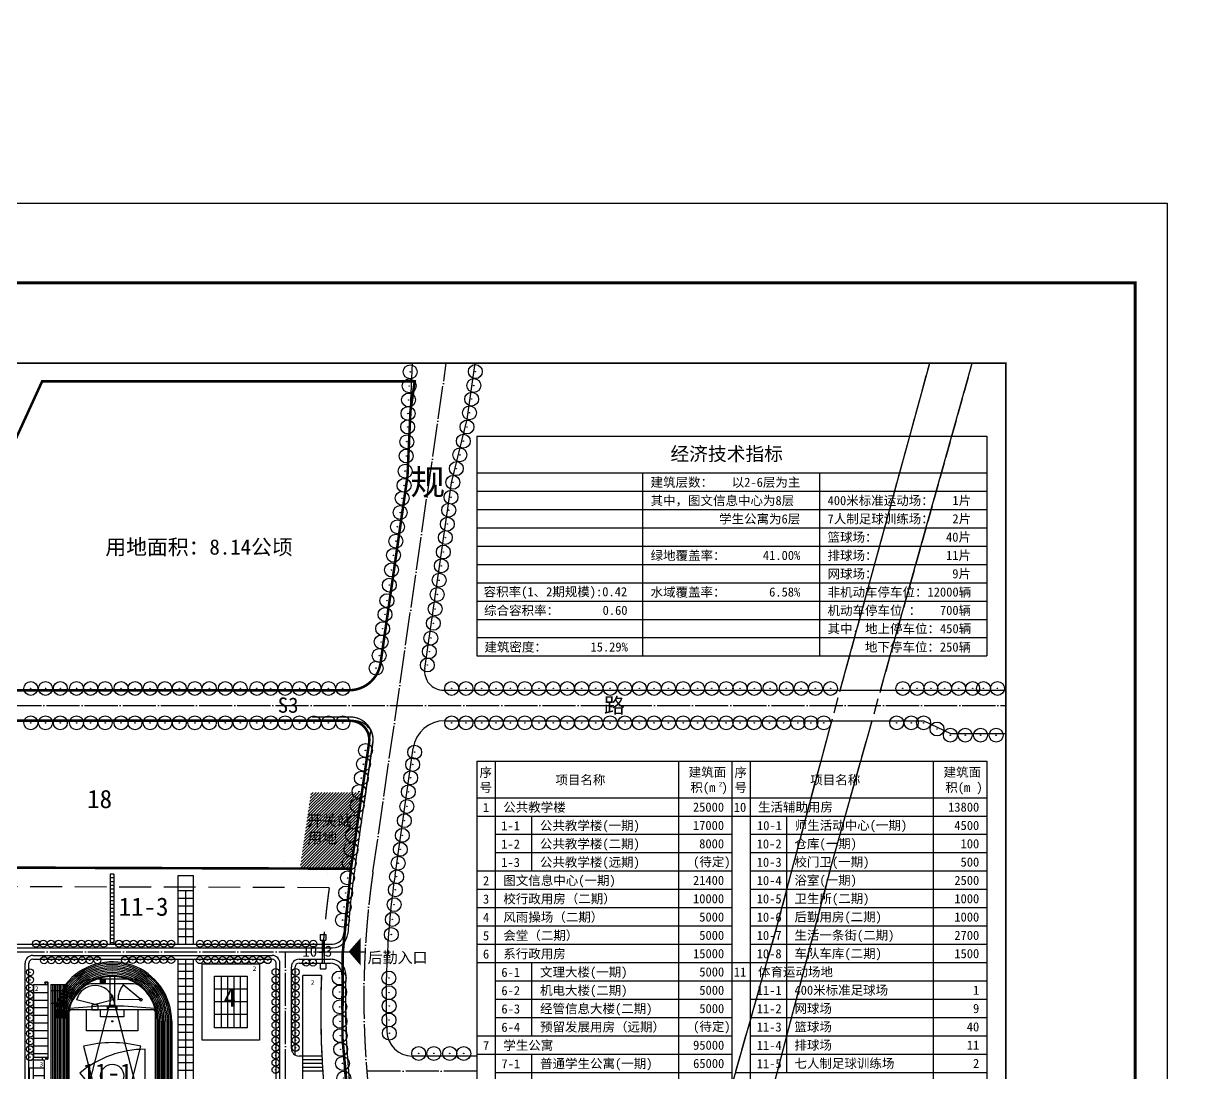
# Model space of a CAD drawing. Extents: x 38883873 to 41204444, y -39183004 to -36939090.
# Drawn here: x 39469815 to 40392078, y -37764092 to -36939090 of the extents above; entities that cross this region are included whole.
import ezdxf
from ezdxf.enums import TextEntityAlignment as Align

# ---------------------------------------------------------------- set-up
doc = ezdxf.new("R2010")
doc.units = 0
doc.header["$LTSCALE"] = 1000
doc.header["$MEASUREMENT"] = 0
doc.linetypes.add('CENT', pattern=[15, 13, -1, 0, -1])
doc.linetypes.add('DASH', pattern=[0.35, 0.25, -0.1])
doc.layers.get('0').update_dxf_attribs({"linetype": 'CONTINUOUS'})
for name, color, linetype in [('00exit', 3, 'CONTINUOUS'), ('00禁止开口段', 30, 'CONTINUOUS'), ('1-CEG', 220, 'CONTINUOUS'), ('A-FACE', 4, 'CONTINUOUS'), ('A-LINE', 7, 'CONTINUOUS'), ('LH', 104, 'CONTINUOUS'), ('PUB_TEXT', 4, 'CONTINUOUS'), ('PUB_TITLE', 7, 'CONTINUOUS'), ('TEXT', 7, 'CONTINUOUS'), ('TREE1', 62, 'CONTINUOUS'), ('W', 5, 'CONTINUOUS'), ('人行道', 251, 'CONTINUOUS'), ('体育场', 151, 'CONTINUOUS'), ('华谏图框', 4, 'CONTINUOUS'), ('现状河道', 151, 'CONTINUOUS'), ('玻璃', 167, 'CONTINUOUS'), ('立面1', 131, 'CONTINUOUS'), ('范围', 7, 'CONTINUOUS'), ('道路中心线', 5, 'CENT')]:
    doc.layers.add(name, color=color, linetype=linetype)
doc.styles.add('-黑体', font='SIMHEI.TTF')
doc.styles.add('HRHZ', font='SIMHEI.TTF')

# ---------------------------------------------------------------- blocks, each defined once
blk = doc.blocks.new('*X4')
at = {"color": 0}
for p, q in [((390976, 216500), (394636, 216500)), ((390976, 216000), (394636, 216000)), ((390976, 215500), (394636, 215500)), ((390976, 215000), (394636, 215000)), ((390976, 214500), (394636, 214500)), ((390976, 214000), (394636, 214000)), ((390976, 213500), (394636, 213500)), ((390976, 213000), (394636, 213000)), ((391250, 216250), (391000, 216250)), ((391250, 215750), (391000, 215750)), ((391250, 215250), (391000, 215250)), ((391250, 214750), (391000, 214750)), ((391250, 214250), (391000, 214250)), ((391250, 213750), (391000, 213750)), ((391250, 213250), (391000, 213250)), ((391625, 216250), (391375, 216250)), ((391625, 215750), (391375, 215750)), ((391625, 215250), (391375, 215250)), ((391625, 214750), (391375, 214750)), ((391625, 214250), (391375, 214250)), ((391625, 213750), (391375, 213750)), ((391625, 213250), (391375, 213250)), ((392000, 216250), (391750, 216250)), ((392000, 215750), (391750, 215750)), ((392000, 215250), (391750, 215250)), ((392000, 214750), (391750, 214750)), ((392000, 214250), (391750, 214250)), ((392000, 213750), (391750, 213750)), ((392000, 213250), (391750, 213250)), ((392375, 216250), (392125, 216250)), ((392375, 215750), (392125, 215750)), ((392375, 215250), (392125, 215250)), ((392375, 214750), (392125, 214750)), ((392375, 214250), (392125, 214250)), ((392375, 213750), (392125, 213750)), ((392375, 213250), (392125, 213250)), ((392750, 216250), (392500, 216250)), ((392750, 215750), (392500, 215750)), ((392750, 215250), (392500, 215250)), ((392750, 214750), (392500, 214750)), ((392750, 214250), (392500, 214250)), ((392750, 213750), (392500, 213750)), ((392750, 213250), (392500, 213250)), ((393125, 216250), (392875, 216250)), ((393125, 215750), (392875, 215750)), ((393125, 215250), (392875, 215250)), ((393125, 214750), (392875, 214750)), ((393125, 214250), (392875, 214250)), ((393125, 213750), (392875, 213750)), ((393125, 213250), (392875, 213250)), ((393500, 216250), (393250, 216250)), ((393500, 215750), (393250, 215750)), ((393500, 215250), (393250, 215250)), ((393500, 214750), (393250, 214750)), ((393500, 214250), (393250, 214250)), ((393500, 213750), (393250, 213750)), ((393500, 213250), (393250, 213250)), ((393875, 216250), (393625, 216250)), ((393875, 215750), (393625, 215750)), ((393875, 215250), (393625, 215250)), ((393875, 214750), (393625, 214750)), ((393875, 214250), (393625, 214250)), ((393875, 213750), (393625, 213750)), ((393875, 213250), (393625, 213250)), ((394250, 216250), (394000, 216250)), ((394250, 215750), (394000, 215750)), ((394250, 215250), (394000, 215250)), ((394250, 214750), (394000, 214750)), ((394250, 214250), (394000, 214250)), ((394250, 213750), (394000, 213750)), ((394250, 213250), (394000, 213250)), ((394625, 216250), (394375, 216250)), ((394625, 215750), (394375, 215750)), ((394625, 215250), (394375, 215250)), ((394625, 214750), (394375, 214750)), ((394625, 214250), (394375, 214250)), ((394625, 213750), (394375, 213750)), ((394625, 213250), (394375, 213250))]:
    blk.add_line(p, q, dxfattribs=at)
blk = doc.blocks.new('whuh')
at = {"layer": '体育场'}
for p, q in [((-297709, 1222780), (-297709, 1087780)), ((-297709, 1222780), (-286158, 1222780)), ((-297709, 1222780), (-297709, 1087780)), ((-285509, 1217780), (-297709, 1217780)), ((-296489, 1222780), (-296489, 1087780)), ((-295269, 1222780), (-295269, 1087780)), ((-294049, 1222780), (-294049, 1087780)), ((-292829, 1222780), (-292829, 1087780)), ((-291609, 1222780), (-291609, 1087780)), ((-290389, 1222780), (-290389, 1087780)), ((-289169, 1222780), (-289169, 1087780)), ((-287949, 1222780), (-287949, 1087780)), ((-286729, 1222780), (-286729, 1087780)), ((-285509, 1223581), (-285509, 1087780)), ((-227009, 1210760), (-240822, 1222302)), ((-272040, 1127427, 0), (-249506, 1214560, 0)), ((-249506, 1214560, 0), (-226972, 1127427, 0)), ((-227009, 1210760), (-245009, 1210723)), ((-285509, 1207780), (-297709, 1207780)), ((-283509, 1202760), (-283509, 1098760)), ((-215509, 1202760), (-283509, 1202760)), ((-258697, 1205760, 0), (-282986, 1203810, 0)), ((-240321, 1205760, 0), (-258697, 1205760, 0)), ((-216031, 1203807, 0), (-240321, 1205760, 0)), ((-215509, 1098760), (-215509, 1202760)), ((-213509, 1193740), (-213509, 1107780)), ((-212289, 1193740), (-212289, 1107780)), ((-211069, 1193740), (-211069, 1107780)), ((-209849, 1193740), (-209849, 1107780)), ((-208629, 1193740), (-208629, 1107780)), ((-207409, 1193740), (-207409, 1107780)), ((-206189, 1193740), (-206189, 1107780)), ((-204969, 1193740), (-204969, 1107780)), ((-203749, 1193740), (-203749, 1107780)), ((-202749, 1193740), (-202749, 1107780)), ((-272040, 1174093, 0), (-249506, 1086960, 0)), ((-249506, 1086960, 0), (-226972, 1174093, 0)), ((-285509, 1107780), (-297709, 1107780)), ((-295269, 1107780), (-285509, 1107780)), ((-284829, 1107780, 0), (-284829, 1107780, 0)), ((-283509, 1098760), (-215509, 1098760)), ((-283246, 1097737, 0), (-258697, 1095760, 0)), ((-240321, 1095760, 0), (-215772, 1097737, 0)), ((-272009, 1090760), (-254009, 1090797)), ((-272009, 1090760), (-258196, 1079218)), ((-258697, 1095760, 0), (-240321, 1095760, 0)), ((-227765, 1094681, 0), (-222126, 1096733, 0)), ((-227765, 1094681, 0), (-226231, 1095965, 0)), ((-297709, 1087780), (-291776, 1087780)), ((-291776, 1087780), (-285509, 1087780))]:
    blk.add_line(p, q, dxfattribs=at)
at = {"layer": '体育场', "elevation": 0}
for points in [[(-264316, 1226993, 0.2473723), (-280533, 1218446, 0.1697297), (-289169, 1193740), (-289169, 1107780, 1), (-209849, 1107780), (-209849, 1193740)], [(-234702, 1226993), (-264316, 1226993, 0.1732643)], [(-251509, 1228843), (-251509, 1206815, 0.1272161), (-247503, 1206815)], [(-209849, 1193740, 0.1697297), (-218485, 1218446, 0.2473723), (-234702, 1226993)], [(-221324, 1216110, 0.2527207), (-234702, 1223333), (-264316, 1223333, 0.2527207), (-277694, 1216110, 0.0154005), (-278309, 1215340, 0.1622777), (-285509, 1193740), (-285509, 1107780, 1), (-213509, 1107780), (-213509, 1193740)], [(-213509, 1193740, 0.1622777), (-220709, 1215340, 0.1622777)], [(-251509, 1072637), (-251509, 1094705, -0.1272161), (-247503, 1094705)]]:
    blk.add_lwpolyline(points, format="xyb", dxfattribs=at)
for points in [[(-285509, 1193740), (-285509, 1107780, 1), (-213509, 1107780), (-213509, 1193740, 1)], [(-285459, 1193740), (-285459, 1107780, 1), (-213559, 1107780), (-213559, 1193740, 1)], [(-284709, 1193740), (-284709, 1107780, 1), (-214309, 1107780), (-214309, 1193740, 1)], [(-223509, 1171760, 0.176327), (-274932, 1153043), (-223509, 1091760)]]:
    blk.add_lwpolyline(points, format="xyb", close=True, dxfattribs=at)
for points in [[(-258669, 1226993), (-255009, 1226993), (-255009, 1223333), (-258669, 1223333)], [(-239509, 1095160), (-239509, 1098760), (-244509, 1098760), (-244509, 1095160), (-243759, 1095160), (-243759, 1094760), (-240259, 1094760), (-240259, 1095160)]]:
    blk.add_lwpolyline(points, close=True, dxfattribs=at)
for points in [[(-247509, 1206815), (-247509, 1228843)], [(-248520, 1210742), (-263009, 1206860), (-277498, 1210742)], [(-229349, 1202760), (-229349, 1186260), (-269669, 1186260), (-269669, 1202760)], [(-240349, 1202760), (-240349, 1197260), (-258669, 1197260), (-258669, 1202760)], [(-253169, 1202760), (-253169, 1205200), (-245849, 1205200), (-245849, 1202760)], [(-240349, 1098760), (-240349, 1104260), (-258669, 1104260), (-258669, 1098760)], [(-227520, 1090778), (-242009, 1094660), (-256498, 1090778)], [(-247509, 1094705), (-247509, 1072637)], [(-227765, 1094681), (-227509, 1091760), (-226190, 1089510), (-223748, 1088268), (-221082, 1089239), (-220009, 1091760), (-220445, 1094331), (-222126, 1096733), (-224126, 1096731)], [(-223803, 1092787), (-224006, 1093346), (-224147, 1093294), (-223944, 1092735)], [(-223074, 1090785), (-222871, 1090226), (-223012, 1090174), (-223215, 1090733)]]:
    blk.add_lwpolyline(points, dxfattribs=at)
at = {"layer": '体育场'}
for points in [[(-265509, 1206360), (-265509, 1202760), (-260509, 1202760), (-260509, 1206360), (-261259, 1206360), (-261259, 1206760), (-264759, 1206760), (-264759, 1206360)], [(-249159, 1194090), (-249159, 1193390), (-249859, 1193390), (-249859, 1194090)], [(-249159, 1107430), (-249159, 1108130), (-249859, 1108130), (-249859, 1107430)]]:
    blk.add_lwpolyline(points, close=True, dxfattribs=at)
for points in [[(-229349, 1098760), (-229349, 1115260), (-269669, 1115260), (-269669, 1098760)], [(-253169, 1098760), (-253169, 1096320), (-245849, 1096320), (-245849, 1098760)]]:
    blk.add_lwpolyline(points, dxfattribs=at)
for centre, radius in [((-227009, 1210760), 1068), ((-249509, 1150760), 9150), ((-272009, 1090760), 1068), ((-223509, 1091760), 1250), ((-223509, 1091760), 1068), ((-223509, 1091760), 1068), ((-223509, 1091760), 1068)]:
    blk.add_circle(centre, radius, dxfattribs=at)
for centre, radius, start, end in [((-249509, 1193740), 45760, 359.999926, 179.999926), ((-249509, 1193740), 44540, 359.999926, 179.999926), ((-249509, 1193740), 43320, 359.999926, 179.999926), ((-249509, 1193740), 42100, 359.999926, 179.999926), ((-249509, 1193740), 46760, 0.000255, 141.60754), ((-249509, 1193740), 40880, 359.999926, 179.999926), ((-249509, 1193740), 39660, 359.999926, 179.999926), ((-249509, 1193740), 38440, 359.999926, 179.999926), ((-249509, 1193740), 37220, 359.999926, 179.999926), ((-263009, 1206860), 15000, 14.999926, 164.999926), ((-227009, 1210760), 18000, 140.118581, 180.118581), ((-233509, 1205740), 16000, 36.869824, 40.399072), ((-283509, 1202760), 1000, 269.999926, 359.999926), ((-215509, 1202760), 1000, 179.999926, 269.999926), ((-249506, 1086960, 0), 90000, 75.500074, 104.500074), ((-249506, 1214560, 0), 90000, 255.499926, 284.499926), ((-249509, 1107780), 45760, 179.999926, 359.999926), ((-249509, 1107780), 44540, 179.999926, 359.999926), ((-249509, 1107780), 43320, 179.999926, 359.999926), ((-249509, 1107780), 46760, 205.322624, 359.999926), ((-249509, 1107780), 42100, 179.999926, 359.999926), ((-249509, 1107780), 40880, 179.999926, 359.999926), ((-249509, 1107780), 39660, 179.999926, 359.999926), ((-249509, 1107780), 38440, 179.999926, 359.999926), ((-249509, 1107780), 37220, 179.999926, 359.999926), ((-249509, 1107780), 36000, 179.999926, 359.999926), ((-283509, 1098760), 1000, 359.999926, 89.999926), ((-215509, 1098760), 1000, 89.999926, 179.999926), ((-272009, 1090760), 3000, 320.118581, 0.118581), ((-272009, 1090760), 18000, 320.118581, 0.118581), ((-242009, 1094660, 0), 15000, 195.000074, 345.000074), ((-223509, 1091760, 0), 3500, 220, 0)]:
    blk.add_arc(centre, radius, start, end, dxfattribs=at)
at = {"layer": '体育场', "rotation": 359.9999262019405}
blk.add_blockref('*X4', (-649645, 1010379), dxfattribs=at)
blk = doc.blocks.new('sihwh')
at = {"layer": '立面1', "linetype": 'Continuous', "ltscale": 10}
for p, q in [((668662, 1228578), (668662, 1187978)), ((673662, 1228578), (673662, 1187978)), ((678662, 1228578), (678662, 1187978)), ((683662, 1228578), (683662, 1187978)), ((688962, 1218278), (663362, 1218278)), ((688962, 1208278), (663362, 1208278)), ((688962, 1198278), (663362, 1198278))]:
    blk.add_line(p, q, dxfattribs=at)
for points in [[(653662, 1238278), (698662, 1238278), (698662, 1178278), (653662, 1178278)], [(663362, 1228578), (688962, 1228578), (688962, 1187978), (663362, 1187978)]]:
    blk.add_lwpolyline(points, close=True, dxfattribs=at)
blk = doc.blocks.new('ddijd')
at = {"layer": '立面1', "linetype": 'Continuous', "ltscale": 10}
for p, q in [((520955, 1222780), (520955, 1165180, 0)), ((520955, 1222780), (532335, 1222780)), ((520955, 1087740), (520955, 1222780)), ((532335, 1224480, 0), (530045, 1224480, 0)), ((530045, 1224180, 0), (530045, 1224480, 0)), ((530045, 1224180), (530045, 1224480)), ((530045, 1224480), (532335, 1224480)), ((532035, 1224180, 0), (530045, 1224180, 0)), ((530175, 1224180), (530045, 1224180)), ((530175, 1222780, 0), (530175, 1224180, 0)), ((530175, 1222780), (530175, 1224180)), ((530475, 1222780, 0), (530475, 1224180, 0)), ((530775, 1222780, 0), (530775, 1224180, 0)), ((532035, 1224180, 0), (532035, 1222780)), ((532335, 1224480, 0), (532335, 1164040, 0)), ((520955, 1216480), (532335, 1216480)), ((520955, 1210480), (532335, 1210480)), ((520955, 1204480), (532335, 1204480)), ((520955, 1198480), (532335, 1198480)), ((520955, 1192480), (532335, 1192480)), ((520955, 1186480), (532335, 1186480)), ((520955, 1180480), (532335, 1180480)), ((520955, 1174480), (532335, 1174480)), ((520955, 1168480), (532335, 1168480)), ((531035, 1165180, 0), (520955, 1165180, 0)), ((532335, 1165180), (520955, 1165180)), ((529815, 1163060, 0), (520955, 1163060, 0)), ((528065, 1163060), (528065, 1165180, 0)), ((529815, 1138460, 0), (529815, 1163060, 0)), ((530635, 1165180, 0), (530635, 1164040, 0)), ((530635, 1164040, 0), (530935, 1164040, 0)), ((530935, 1165180, 0), (532035, 1165180, 0)), ((530935, 1165180, 0), (530935, 1164040, 0)), ((530935, 1164900, 0), (532035, 1164900, 0)), ((530935, 1164620, 0), (532035, 1164620, 0)), ((530935, 1164340, 0), (532035, 1164340, 0)), ((532035, 1165180, 0), (532035, 1164040, 0)), ((532035, 1164040, 0), (532335, 1164040, 0)), ((532335, 1165180, 0), (532135, 1165180, 0)), ((529815, 1156760, 0), (520955, 1156760, 0)), ((529815, 1150760, 0), (520955, 1150760, 0)), ((529815, 1144760, 0), (520955, 1144760, 0)), ((529815, 1138460, 0), (520955, 1138460, 0)), ((531035, 1136340, 0), (520955, 1136340, 0)), ((532335, 1136340), (520955, 1136340)), ((528065, 1138460, 0), (528065, 1136340, 0)), ((530635, 1136340, 0), (530635, 1137480, 0)), ((530635, 1137480, 0), (530935, 1137480, 0)), ((530935, 1136340, 0), (530935, 1137480, 0)), ((530935, 1137180, 0), (532035, 1137180, 0)), ((530935, 1136900, 0), (532035, 1136900, 0)), ((530935, 1136620, 0), (532035, 1136620, 0)), ((530935, 1136340, 0), (532035, 1136340, 0)), ((532035, 1136340, 0), (532035, 1137480, 0)), ((532035, 1137480, 0), (532335, 1137480, 0)), ((532335, 1136340, 0), (532135, 1136340, 0)), ((532335, 1086040, 0), (532335, 1137480, 0)), ((520955, 1130040), (532335, 1130040)), ((520955, 1124040), (532335, 1124040)), ((520955, 1118040), (532335, 1118040)), ((520955, 1112040), (532335, 1112040)), ((520955, 1106040), (532335, 1106040)), ((520955, 1100040), (532335, 1100040)), ((520955, 1094040), (532335, 1094040)), ((520955, 1087740), (532335, 1087740)), ((532035, 1086340, 0), (530045, 1086340, 0)), ((530045, 1086340, 0), (530045, 1086040, 0)), ((530175, 1086340), (530045, 1086340)), ((530045, 1086340), (530045, 1086040)), ((532335, 1086040, 0), (530045, 1086040, 0)), ((530045, 1086040), (532335, 1086040)), ((530175, 1087740, 0), (530175, 1086340, 0)), ((530175, 1087740), (530175, 1086340)), ((530475, 1087740, 0), (530475, 1086340, 0)), ((530775, 1087740, 0), (530775, 1086340, 0)), ((532035, 1086340, 0), (532035, 1087740))]:
    blk.add_line(p, q, dxfattribs=at)
at = {"layer": '立面1', "linetype": 'Continuous', "ltscale": 10, "elevation": 0}
blk.add_lwpolyline([(520955, 1144460), (517955, 1144460), (517955, 1157060), (520955, 1157060)], dxfattribs=at)
blk = doc.blocks.new('sjjw')
at = {"layer": '立面1', "linetype": 'Continuous', "ltscale": 10}
for p, q in [((744363, 1258809), (748863, 1258809)), ((744363, 1258809), (744363, 1254309)), ((744363, 1254309), (748863, 1254309)), ((745863, 1254309), (745863, 1236309)), ((747363, 1254309), (747363, 1236309)), ((748863, 1258809), (748863, 1254309)), ((744363, 1236309), (748863, 1236309)), ((744363, 1236309), (744363, 1231809)), ((748863, 1236309), (748863, 1231809)), ((744363, 1231809), (748863, 1231809))]:
    blk.add_line(p, q, dxfattribs=at)
blk = doc.blocks.new('sdihi')
at = {"layer": '现状河道', "linetype": 'DASH', "ltscale": 50}
for points in [[(41878336, -39038113), (41908102, -38992495), (42021709, -38801593), (42048629, -38759764), (42054582, -38748359), (42082859, -38699270), (42201077, -38493736), (42218027, -38469775, 0.0655866), (42257715, -38394406, 0.0396637), (42276603, -38327312), (42305346, -38205349), (42347214, -38058028), (42382881, -37923619), (42467274, -37614872)], [(42110551, -39232996), (41915160, -39072336, -0.3704711), (41908653, -39035113), (42216721, -38517121), (42276586, -38418515, 0.0701513), (42287603, -38392857), (42347712, -38171793), (42390437, -38008618), (42500784, -37614872)]]:
    blk.add_lwpolyline(points, format="xyb", dxfattribs=at)
blk = doc.blocks.new('7')
at = {"layer": 'TREE1', "linetype": 'ByBlock'}
blk.add_circle((0, 0), 3.64, dxfattribs=at)
at = {"layer": 'TREE1', "linetype": 'Continuous', "ltscale": 10}
blk.add_circle((0, 0), 0.121, dxfattribs=at)
blk = doc.blocks.new('sdji')
at = {"linetype": 'Continuous', "ltscale": 10}
for radius in [2750, 184]:
    blk.add_circle((512091, 867961), radius, dxfattribs=at)

msp = doc.modelspace()

# ---------------------------------------------------------------- hatches: boundary and pattern name
at = {"layer": '人行道', "linetype": 'Continuous', "ltscale": 10}
h = msp.add_hatch(dxfattribs=at)
h.set_pattern_fill('ANSI31', color=256, scale=1000, style=0)
h.set_pattern_definition([(45, (0, 0), (-1122.532015, 1122.532015), [])])
h.paths.add_polyline_path([(39735918, -37543785), (39727275, -37603785), (39687275, -37603785), (39695918, -37543785)])

# ---------------------------------------------------------------- linework, layer by layer
at = {"layer": '00exit', "ltscale": 10}
msp.add_lwpolyline([(39734892, -37669040, 21600, 0, 0), (39725421, -37669040, 0, 0, 0)], format="xyseb", dxfattribs=at)
at = {"layer": '00禁止开口段', "const_width": 1000}
for points in [[(39737405, -37554509), (39744534, -37505020, 0.4567671), (39726718, -37484454), (39696718, -37484454)], [(39732771, -37824187, -0.0432873), (39722961, -37701094, -0.0432873)]]:
    msp.add_lwpolyline(points, format="xyb", dxfattribs=at)
at = {"layer": 'A-FACE', "linetype": 'Continuous'}
for p, q in [((39818597, -37250392), (39824955, -37206254)), ((39750579, -37442018), (39771718, -37295275)), ((39785321, -37446315), (39806360, -37300266)), ((39436980, -37463454), (39725834, -37463454)), ((39800168, -37463454), (40242123, -37463454)), ((39436980, -37487454), (39729749, -37487454)), ((39801051, -37487454), (40177591, -37487454)), ((40198589, -37497454), (40242123, -37497454)), ((39730244, -37604213), (39744595, -37504592)), ((39761917, -37608776), (39776307, -37508889)), ((39826323, -37751083), (39775416, -37751083))]:
    msp.add_line(p, q, dxfattribs=at)
at = {"layer": 'A-FACE'}
for p, q in [((39310469, -37666040), (39704634, -37666040)), ((39477081, -37672040), (39665444, -37672040)), ((39706134, -37666040), (39712811, -37666040)), ((39471081, -37855520), (39471081, -37678040)), ((39671444, -37855520), (39671444, -37678040)), ((39680444, -37745083), (39680444, -37681040)), ((39686444, -37675040), (39711194, -37675040)), ((39689444, -37751083), (39686444, -37751083))]:
    msp.add_line(p, q, dxfattribs=at)
at = {"layer": 'A-FACE', "linetype": 'Continuous'}
for points in [[(39771718, -37295275), (39775776, -37206254)], [(39806360, -37300266), (39818597, -37250392)], [(40177591, -37487454), (40198589, -37497454)]]:
    msp.add_lwpolyline(points, dxfattribs=at)
for centre, radius, start, end in [((39725834, -37438454), 25000, 270, 351.802557), ((39800168, -37448454), 15000, 171.802557, 270), ((39729749, -37502454), 15000, 351.802557, 90), ((39801051, -37512454), 25000, 90, 171.802557), ((40437444, -37706090), 714500, 171.802557, 175.891517), ((40437444, -37706090), 682500, 171.802557, 182.161996), ((39712811, -37654040), 12000, 270, 355.891517), ((39711194, -37687040), 12000, 358.497426, 90), ((40437444, -37706090), 714500, 178.497426, 206.396071), ((39775416, -37731083), 20000, 182.161996, 270)]:
    msp.add_arc(centre, radius, start, end, dxfattribs=at)
at = {"layer": 'A-FACE'}
for centre, start, end in [((39477081, -37678040), 90, 180), ((39665444, -37678040), 360, 90), ((39686444, -37681040), 90, 180), ((39686444, -37745083), 180, 270)]:
    msp.add_arc(centre, 6000, start, end, dxfattribs=at)
at = {"layer": 'PUB_TEXT'}
for p, q in [((39826323, -37263700), (39826323, -37436500)), ((39826323, -37263700), (40227123, -37263700)), ((40227123, -37263700), (40227123, -37436500)), ((39826323, -37292500), (40227123, -37292500)), ((39956560, -37292500), (39956560, -37407700)), ((39956560, -37292500), (39956560, -37436500)), ((40095723, -37292500), (40095723, -37436500)), ((39826323, -37306900), (40227123, -37306900)), ((39826323, -37321300), (40227123, -37321300)), ((39826323, -37335700), (40227123, -37335700)), ((39826323, -37350100), (40227123, -37350100)), ((39826323, -37364500), (40227123, -37364500)), ((39826323, -37378900), (40227123, -37378900)), ((39826323, -37393300), (40227123, -37393300)), ((39826323, -37407700), (40227123, -37407700)), ((39826323, -37422100), (40227123, -37422100)), ((39826323, -37436500), (40227123, -37436500)), ((39826323, -37519153), (39826323, -37951153)), ((39826323, -37519153), (40227123, -37519153)), ((39840723, -37519153), (39840723, -37951153)), ((39984723, -37519153), (39984723, -37951153)), ((40026723, -37519153), (40026723, -37951153)), ((40041123, -37519153), (40041123, -37951153)), ((40185123, -37519153), (40185123, -37951153)), ((40227123, -37519153), (40227123, -37951153)), ((39826323, -37547953), (40227123, -37547953)), ((39826323, -37562353), (40227123, -37562353)), ((39869523, -37605553), (39869523, -37562353)), ((40069923, -37706353), (40069923, -37562377)), ((39840723, -37576753), (40026723, -37576753)), ((40041123, -37576753), (40227123, -37576753)), ((40041123, -37576753), (40227123, -37576753)), ((39840723, -37591153), (40026723, -37591153)), ((40041123, -37591153), (40227123, -37591153)), ((39826323, -37605553), (40026723, -37605553)), ((40041123, -37605553), (40227123, -37605553)), ((39826323, -37619953), (40026723, -37619953)), ((40041123, -37619953), (40227123, -37619953)), ((39826323, -37634353), (40026723, -37634353)), ((39869523, -37634532), (39869523, -37634353)), ((40041123, -37634353), (40227123, -37634353)), ((39826323, -37648753), (40026723, -37648753)), ((40041123, -37648753), (40227123, -37648753)), ((39826323, -37663153), (40026723, -37663153)), ((39869523, -37663271), (39869523, -37663153)), ((40041123, -37663153), (40227123, -37663153)), ((39826323, -37677553), (40026723, -37677553)), ((39869523, -37735153), (39869523, -37677553)), ((40026723, -37677553), (40227123, -37677553)), ((39840723, -37691953), (40026723, -37691953)), ((40026723, -37691953), (40227123, -37691953)), ((39840723, -37706353), (40026723, -37706353)), ((40041123, -37706353), (40227123, -37706353)), ((40069923, -37763953), (40069923, -37706353)), ((39840723, -37720753), (40026723, -37720753)), ((40041123, -37720753), (40227123, -37720753)), ((39826323, -37735153), (40026723, -37735153)), ((40041123, -37735153), (40227123, -37735153)), ((39826323, -37749553), (40026723, -37749553)), ((39869523, -37792753), (39869523, -37749553)), ((40041123, -37749553), (40227123, -37749553)), ((39840723, -37763953), (40026723, -37763953)), ((40029675, -37763953), (40227123, -37763953))]:
    msp.add_line(p, q, dxfattribs=at)
at = {"layer": 'PUB_TITLE', "linetype": 'Continuous', "const_width": 1500}
msp.add_lwpolyline([(39010623, -38937254), (40242123, -38937254), (40242123, -37206254), (39010623, -37206254)], close=True, dxfattribs=at)
at = {"layer": 'TREE1', "linetype": 'Continuous', "ltscale": 10, "const_width": 0.5}
for points in [[(39477092, -37598192, 0.5205671), (39477092, -37604192, 0.5205671), (39483092, -37604192, 0.5205671), (39489092, -37604192, 0.5205671), (39495092, -37604192, 0.5205671), (39501092, -37604192, 0.5205671), (39507092, -37604192, 0.5205671), (39513092, -37604192, 0.5205671), (39519092, -37604192, 0.5205671), (39525092, -37604192, 0.5205671), (39531092, -37604192, 0.5205671), (39537092, -37604192, 0.5205671), (39543092, -37604192, 0.5205671), (39549092, -37604192, 0.5205671), (39555092, -37604192, 0.5205671), (39561092, -37604192, 0.5205671), (39567092, -37604192, 0.5205671), (39573092, -37604192, 0.5205671), (39579092, -37604192, 0.5205671), (39585092, -37604192, 0.5205671), (39591092, -37604192, 0.5205671), (39597092, -37604192, 0.5205671), (39603092, -37604192, 0.5205671), (39609092, -37604192, 0.5205671), (39615092, -37604192, 0.5205671), (39621092, -37604192, 0.5205671), (39627092, -37604192, 0.5205671), (39633092, -37604192, 0.5205671), (39639092, -37604192, 0.5205671), (39645092, -37604192, 0.5205671), (39651092, -37604192, 0.5205671), (39657092, -37604192, 0.5205671), (39663092, -37604192, 0.5205671), (39669092, -37604192, 0.5205671), (39675092, -37604192, 0.5205671), (39681092, -37604192, 0.5205671), (39687092, -37604192, 0.5205671), (39693092, -37604192, 0.5205671), (39699092, -37604192, 0.5205671), (39705092, -37604192, 0.5205671), (39711092, -37604192, 0.5205671), (39717092, -37604192, 0.5205671), (39717092, -37598192, 0.5205671), (39711092, -37598192, 0.5205671), (39705092, -37598192, 0.5205671), (39699092, -37598192, 0.5205671), (39693092, -37598192, 0.5205671), (39687092, -37598192, 0.5205671), (39681092, -37598192, 0.5205671), (39675092, -37598192, 0.5205671), (39669092, -37598192, 0.5205671), (39663092, -37598192, 0.5205671), (39657092, -37598192, 0.5205671), (39651092, -37598192, 0.5205671), (39645092, -37598192, 0.5205671), (39639092, -37598192, 0.5205671), (39633092, -37598192, 0.5205671), (39627092, -37598192, 0.5205671), (39621092, -37598192, 0.5205671), (39615092, -37598192, 0.5205671), (39609092, -37598192, 0.5205671), (39603092, -37598192, 0.5205671), (39597092, -37598192, 0.5205671), (39591092, -37598192, 0.5205671), (39585092, -37598192, 0.5205671), (39579092, -37598192, 0.5205671), (39573092, -37598192, 0.5205671), (39567092, -37598192, 0.5205671), (39561092, -37598192, 0.5205671), (39555092, -37598192, 0.5205671), (39549092, -37598192, 0.5205671), (39543092, -37598192, 0.5205671), (39537092, -37598192, 0.5205671), (39531092, -37598192, 0.5205671), (39525092, -37598192, 0.5205671), (39519092, -37598192, 0.5205671), (39513092, -37598192, 0.5205671), (39507092, -37598192, 0.5205671), (39501092, -37598192, 0.5205671), (39495092, -37598192, 0.5205671), (39489092, -37598192, 0.5205671), (39483092, -37598192, 0.5205671)], [(39710082, -37608016, 0.5205671), (39702547, -37611911, 0.5205671), (39700743, -37616920, 0.5205671), (39703747, -37622047, 0.5205671), (39706421, -37626083, 0.5205671), (39707116, -37630614, 0.5205671), (39703988, -37638714, 0.5205671), (39704406, -37644889, 0.5205671), (39706227, -37652877, 0.5205671), (39708182, -37660191, 0.5205671), (39714269, -37661037, 0.5205671), (39715152, -37654672, 0.5205671), (39710672, -37648736, 0.5205671), (39709302, -37644447, 0.5205671), (39710840, -37637328, 0.5205671), (39714095, -37633625, 0.5205671), (39714896, -37628180, 0.5205671), (39712777, -37624170, 0.5205671), (39710095, -37619882, 0.5205671)]]:
    msp.add_lwpolyline(points, format="xyb", close=True, dxfattribs=at)
at = {"layer": 'W', "flags": 128}
for points in [[(40111984, -37463454), (40182287, -37206254)], [(40143718, -37463454), (40215797, -37206254)]]:
    msp.add_lwpolyline(points, dxfattribs=at)
for points in [[(39897113, -38118113), (39916090, -38085118), (39933040, -38061158, 0.0655866), (39972728, -37985789, 0.0396637), (39991616, -37918694), (40020359, -37796732), (40062227, -37649410), (40097894, -37515001), (40105424, -37487454)], [(39913639, -38138928), (39931734, -38108503), (39991599, -38009897, 0.0701513), (40002616, -37984239), (40062725, -37763176), (40105451, -37600000), (40136992, -37487454)]]:
    msp.add_lwpolyline(points, format="xyb", dxfattribs=at)
at = {"layer": '人行道', "linetype": 'Continuous'}
msp.add_line((39727275, -37603786), (39742909, -37495256), dxfattribs=at)
at = {"layer": '人行道'}
for p, q in [((39537934, -37607993), (39537934, -37663040)), ((39540934, -37607993), (39537934, -37607993)), ((39540934, -37607993), (39540934, -37663040)), ((39591534, -37663040), (39591534, -37609040)), ((39591534, -37609040), (39603534, -37609040)), ((39603534, -37663040), (39603534, -37609040)), ((39540934, -37610993), (39537934, -37610993)), ((39540934, -37613993), (39537934, -37613993)), ((39540934, -37616993), (39537934, -37616993)), ((39540934, -37619993), (39537934, -37619993)), ((39540934, -37622993), (39537934, -37622993)), ((39540934, -37625993), (39537934, -37625993)), ((39591534, -37621040), (39603534, -37621040)), ((39591534, -37627040), (39603534, -37627040)), ((39597534, -37663040), (39597534, -37621040)), ((39540934, -37628993), (39537934, -37628993)), ((39540934, -37631993), (39537934, -37631993)), ((39540934, -37634993), (39537934, -37634993)), ((39591534, -37633040), (39603534, -37633040)), ((39540934, -37637993), (39537934, -37637993)), ((39540934, -37640993), (39537934, -37640993)), ((39540934, -37643993), (39537934, -37643993)), ((39591534, -37639040), (39603534, -37639040)), ((39591534, -37645040), (39603534, -37645040)), ((39540934, -37646993), (39537934, -37646993)), ((39540934, -37649993), (39537934, -37649993)), ((39540934, -37652993), (39537934, -37652993)), ((39540934, -37655993), (39537934, -37655993)), ((39591534, -37651040), (39603534, -37651040)), ((39377673, -37663040), (39704634, -37663040)), ((39540934, -37658993), (39537934, -37658993)), ((39540934, -37661993), (39537934, -37661993)), ((39591534, -37657040), (39603534, -37657040)), ((39706134, -37663040), (39712811, -37663040)), ((39474081, -37855520), (39474081, -37678040)), ((39477081, -37675040), (39665444, -37675040)), ((39591534, -37858520), (39591534, -37675040)), ((39603534, -37678826), (39591534, -37678826)), ((39597534, -37858520), (39597534, -37675040)), ((39603534, -37858520), (39603534, -37675040)), ((39668444, -37855520), (39668444, -37678040)), ((39683444, -37750279), (39683444, -37681040)), ((39686444, -37678040), (39711194, -37678040)), ((39603534, -37684520), (39591534, -37684520)), ((39603534, -37690520), (39591534, -37690520)), ((39603534, -37696520), (39591534, -37696520)), ((39603534, -37702520), (39591534, -37702520)), ((39603534, -37708520), (39591534, -37708520)), ((39603534, -37714520), (39591534, -37714520)), ((39603534, -37720520), (39591534, -37720520)), ((39603534, -37726520), (39591534, -37726520)), ((39603534, -37732520), (39591534, -37732520)), ((39603534, -37738520), (39591534, -37738520)), ((39603534, -37744520), (39591534, -37744520)), ((39603534, -37750520), (39591534, -37750520)), ((39603534, -37756520), (39591534, -37756520)), ((39603534, -37762520), (39591534, -37762520))]:
    msp.add_line(p, q, dxfattribs=at)
at = {"layer": '人行道', "linetype": 'Continuous', "ltscale": 10}
for p, q in [((39668444, -37738812), (39668444, -37728087)), ((39671444, -37738812), (39671444, -37728087))]:
    msp.add_line(p, q, dxfattribs=at)
at = {"layer": '人行道', "linetype": 'Continuous', "ltscale": 10, "const_width": 100}
msp.add_lwpolyline([(39735918, -37543785), (39727275, -37603785), (39687275, -37603785), (39695918, -37543785)], close=True, dxfattribs=at)
at = {"layer": '人行道'}
for centre, radius, start, end in [((40437444, -37706090), 767000, 210.10706, 210.10706), ((40150696, -37835001), 454624, 214.211206, 214.211206), ((39477081, -37678040), 3000, 90, 180), ((39665444, -37678040), 3000, 0, 90), ((39686444, -37681040), 3000, 90, 180)]:
    msp.add_arc(centre, radius, start, end, dxfattribs=at)
at = {"layer": '人行道', "linetype": 'Continuous'}
for centre, radius, start, end in [((40437444, -37706090), 717500, 171.802557, 175.891517), ((39712811, -37654040), 9000, 270, 355.891517), ((39711194, -37687040), 9000, 358.497426, 90), ((40437444, -37706090), 717500, 178.497426, 206.396071)]:
    msp.add_arc(centre, radius, start, end, dxfattribs=at)
at = {"layer": '华谏图框'}
msp.add_lwpolyline([(38883873, -39183004), (38883873, -37080504), (40368873, -37080504), (40368873, -39183004)], close=True, dxfattribs=at)
at = {"layer": '华谏图框', "const_width": 2500}
msp.add_lwpolyline([(38908873, -39158004), (40343873, -39158004), (40343873, -37143004), (38908873, -37143004)], close=True, dxfattribs=at)
at = {"layer": '立面1', "linetype": 'Continuous', "lineweight": -3, "ltscale": 10}
for p, q in [((39704043, -37687864), (39689444, -37687864)), ((39689444, -37861686), (39689444, -37687864)), ((39704398, -37751083), (39689444, -37751083)), ((39704555, -37754083), (39689444, -37754083)), ((39704725, -37757083), (39689444, -37757083)), ((39704909, -37760083), (39689444, -37760083)), ((39705105, -37763083), (39689444, -37763083))]:
    msp.add_line(p, q, dxfattribs=at)
msp.add_ellipse((40437444, -37706090), major_axis=(697535, 233264), ratio=0.9785865, start_param=2.7870352, end_param=3.1243352, dxfattribs=at)
at = {"layer": '范围', "color": 1, "linetype": 'DASH', "ltscale": 10}
for p, q in [((39726718, -37487454), (39569079, -37487454)), ((39727275, -37603786), (39741564, -37504592))]:
    msp.add_line(p, q, dxfattribs=at)
at = {"layer": '范围', "color": 1, "linetype": 'DASH', "ltscale": 50, "const_width": 2000}
for points in [[(39392980, -37475454, -0.618034), (39424980, -37459454, 0.1622777), (39436980, -37463454), (39725834, -37463454, 0.3729031), (39750579, -37442018), (39771718, -37295275), (39774056, -37243975), (39777445, -37220454), (39484528, -37220454), (39367908, -37475454)], [(39741564, -37504592, 0.4567671), (39726718, -37487454), (39569079, -37487454), (39436980, -37487454, 0.1622777), (39424980, -37491454, -0.4028386), (39396980, -37487454, -0.1622777), (39392980, -37475454), (39367908, -37475454), (39310949, -37600000), (39309838, -37602478), (39727275, -37603786)], [(39727275, -37603786), (39309838, -37602478), (39267254, -37697480), (39215453, -37815637), (39203656, -37841696, -0.0375387), (39200633, -37850208, 0.1308835), (39198294, -37865085), (39212418, -38000000), (39219106, -38069414), (39219411, -38084620, -0.195535), (39216767, -38101984), (39156180, -38203680), (39625395, -38659790), (39748451, -38760972), (39960509, -38548914), (40086169, -38423253), (40107609, -38401814, 0.1316525), (40102432, -38392848), (40050787, -38341202), (40018183, -38301527), (39930095, -38213439, -0.2363782)]]:
    msp.add_lwpolyline(points, format="xyb", close=True, dxfattribs=at)
at = {"layer": '范围', "color": 1, "linetype": 'DASH', "ltscale": 100}
msp.add_lwpolyline([(39758123, -38730086), (39949902, -38538307), (40075562, -38412647), (40088290, -38399919), (40039663, -38351291), (40007058, -38311616), (39909848, -38214406, -0.234658), (39710172, -37618732), (39335954, -37617560)], format="xyb", dxfattribs=at)
at = {"layer": '范围', "color": 1, "linetype": 'DASH', "ltscale": 10}
msp.add_arc((39726718, -37502454), 15000, 351.802557, 90, dxfattribs=at)
at = {"layer": '道路中心线', "ltscale": 2}
for p, q in [((39744596, -37606281), (39802223, -37206254)), ((39367908, -37475454), (40242123, -37475454)), ((39310469, -37669040), (39738481, -37669040)), ((39675944, -37861686), (39675944, -37669040)), ((39826323, -37763083), (39739768, -37763083))]:
    msp.add_line(p, q, dxfattribs=at)
msp.add_arc((40437444, -37706090), 700000, 171.802557, 225, dxfattribs=at)

# ---------------------------------------------------------------- block references
at = {"layer": 'A-FACE', "linetype": 'Continuous'}
msp.add_blockref('sihwh', (38956627, -38916818), dxfattribs=at)
at = {"layer": 'A-LINE', "linetype": 'Continuous'}
msp.add_blockref('ddijd', (38956627, -38917540), dxfattribs=at)
at = {"layer": 'LH', "xscale": 1500.000000000704, "yscale": 1500, "zscale": 1500, "rotation": 90.28739875665877}
for p in [(39773892, -37213092), (39825071, -37212878), (39773051, -37224136), (39823871, -37223845), (39772603, -37235167), (39822156, -37234470), (39772187, -37245796), (39820441, -37245266), (39771847, -37256389), (39818554, -37256405), (39771199, -37268041), (39815644, -37267552), (39770767, -37279261), (39812898, -37278355), (39769903, -37291128), (39810152, -37289158), (39807406, -37299961), (39769040, -37302348), (39767528, -37312489), (39805969, -37311658), (39766016, -37323709), (39804158, -37321792), (39763857, -37334928), (39803068, -37332771), (39762616, -37346188), (39801497, -37343395), (39799927, -37354742), (39760694, -37357323), (39798339, -37365647), (39759157, -37368842), (39757428, -37380745), (39796603, -37376895), (39755582, -37392986), (39795099, -37388111), (39793471, -37399498), (39754018, -37403809), (39792034, -37410790), (39752246, -37415009), (39751041, -37425478), (39790114, -37422421), (39749476, -37436188), (39788929, -37433081), (39747057, -37446073), (39787312, -37443635), (39475537, -37462013), (39487165, -37462013), (39498794, -37462013), (39511529, -37462013), (39522604, -37462013), (39534062, -37462013), (39546543, -37462013), (39557547, -37462013), (39569371, -37462013), (39581032, -37462013), (39592364, -37462013), (39604561, -37462013), (39615897, -37462013), (39628493, -37462013), (39640250, -37462013), (39653266, -37462013), (39664183, -37462013), (39675519, -37462013), (39686856, -37462013), (39698192, -37462013), (39709583, -37462013), (39720865, -37462013), (39806447, -37462013), (39817729, -37462013), (39830103, -37462013), (39841385, -37462013), (39852708, -37462013), (39863990, -37462013), (39875050, -37462013), (39886332, -37462013), (39897391, -37462013), (39908673, -37462013), (39919767, -37462013), (39931049, -37462013), (39942686, -37462013), (39953968, -37462013), (39965606, -37462013), (39976888, -37462013), (39988526, -37462013), (39999808, -37462013), (40010978, -37462013), (40022260, -37462013), (40033101, -37462013), (40044383, -37462013), (40056752, -37462013), (40069598, -37462013), (40081170, -37462013), (40092452, -37462013), (40104373, -37462013), (40161139, -37462013), (40172407, -37462013), (40183206, -37462013), (40194006, -37462013), (40205040, -37462013), (40216073, -37462013), (40224525, -37462013), (40235559, -37462013), (39475537, -37489123), (39487165, -37489123), (39498794, -37489123), (39511529, -37489123), (39522604, -37489123), (39534062, -37489123), (39546543, -37489123), (39557547, -37489123), (39569371, -37489123), (39581032, -37489123), (39592364, -37489123), (39604561, -37489123), (39615897, -37489123), (39628493, -37489123), (39640250, -37489123), (39653266, -37489123), (39664183, -37489123), (39675519, -37489123), (39686856, -37489123), (39698192, -37489123), (39709583, -37489123), (39720865, -37489123), (39806447, -37489123), (39817729, -37489123), (39830103, -37489123), (39841385, -37489123), (39852708, -37489123), (39863990, -37489123), (39875050, -37489123), (39886332, -37489123), (39897391, -37489123), (39908673, -37489123), (39919767, -37489123), (39931049, -37489123), (39942686, -37489123), (39953968, -37489123), (39965606, -37489123), (39976888, -37489123), (39988526, -37489123), (39999808, -37489123), (40010978, -37489123), (40022260, -37489123), (40033101, -37489123), (40044383, -37489123), (40056231, -37489123), (40067513, -37489123), (40078622, -37489123), (40088843, -37489123), (40099026, -37489123), (40156287, -37489123), (40167802, -37489123), (40177502, -37489123), (40188059, -37493945), (40198503, -37498801), (40210237, -37498801), (40222302, -37498801), (40234533, -37498801), (39738670, -37510831), (39777349, -37512115), (39737132, -37521617), (39775847, -37521796), (39774210, -37532296), (39735411, -37532548), (39733644, -37543114), (39772436, -37543341), (39732236, -37554187), (39771226, -37554803), (39730125, -37567193), (39769281, -37566031), (39728542, -37577563), (39767660, -37577582), (39727361, -37588668), (39766148, -37588594), (39725892, -37599413), (39764427, -37599462), (39724605, -37611043), (39763177, -37610125), (39723123, -37622857), (39762215, -37620403), (39761184, -37632041), (39721947, -37633920), (39720673, -37644236), (39759816, -37643653), (39758996, -37655539), (39718067, -37689753), (39757081, -37689781), (39718423, -37700784), (39757218, -37701257), (39718541, -37712435), (39757355, -37711777), (39718664, -37723794), (39757213, -37722791), (39718833, -37735092), (39757486, -37733174), (39719230, -37745806), (39780549, -37749090), (39792448, -37749090), (39804942, -37749090), (39815948, -37749090), (39720620, -37756917), (39721613, -37768425)]:
    msp.add_blockref('7', p, dxfattribs=at)
at = {"layer": 'TREE1', "linetype": 'Continuous', "rotation": 89.71588559147328}
for p in [(40345133, -38179134), (40350954, -38179134), (40356775, -38179134), (40362849, -38179134), (40368839, -38179134), (40374660, -38179134), (40380650, -38179134), (40386387, -38179134), (40392208, -38179134), (40398198, -38179134), (40410356, -38179134), (40416197, -38179134), (40421751, -38179134), (40427880, -38179134), (40433816, -38179134), (40439753, -38179134), (40445594, -38179134), (40451340, -38179134), (40473957, -38179186), (40479958, -38179186), (40485885, -38179186), (40491886, -38179186), (40497888, -38179186), (40503739, -38179186), (40509666, -38179186), (40515517, -38179186), (40521444, -38179186), (40527370, -38179186), (40533371, -38179186), (40539251, -38179186), (40545192, -38179186), (40551132, -38179186), (40557012, -38179186), (40563195, -38179186), (40351399, -38192136), (40357172, -38192136), (40363172, -38192136), (40369316, -38192136), (40375316, -38192136), (40381388, -38192136), (40387349, -38192136), (40393234, -38192136), (40415090, -38191963), (40421069, -38191963), (40427047, -38191963), (40433159, -38191963), (40439536, -38191963), (40445382, -38191963), (40451361, -38191963), (40473875, -38192088), (40479876, -38192088), (40485803, -38192088), (40491804, -38192088), (40497806, -38192088), (40503658, -38192088), (40509584, -38192088), (40515436, -38192088), (40521362, -38192088), (40527289, -38192088), (40340315, -38201612), (40533416, -38201419), (40549164, -38201419), (40557436, -38193952), (40562849, -38193952), (40340315, -38207614), (40533416, -38207376), (40549164, -38207376), (40340315, -38213714), (40340315, -38219618), (40533416, -38213105), (40533416, -38218986), (40549164, -38213105), (40549164, -38218986), (40340315, -38225522), (40533416, -38224934), (40549164, -38224934), (40340315, -38231425), (40340315, -38237526), (40533416, -38231117), (40533416, -38237177), (40549164, -38231117), (40549164, -38237177), (40340315, -38243650), (40533416, -38243113), (40549164, -38243113), (40340315, -38249805), (40340315, -38255960), (40533416, -38249297), (40533416, -38255034), (40549164, -38249297), (40549164, -38255034), (40340315, -38262115), (40533416, -38261039), (40533416, -38266905), (40549164, -38261039), (40340315, -38268356), (40533416, -38272697), (40533416, -38278346)]:
    msp.add_blockref('sdji', p, dxfattribs=at)
at = {"layer": 'W'}
msp.add_blockref('sdihi', (-2284987, 408618), dxfattribs=at)
at = {"layer": '玻璃', "linetype": 'Continuous'}
msp.add_blockref('whuh', (39789121, -38917540), dxfattribs=at)
at = {"layer": '立面1', "color": 1, "linetype": 'Continuous', "ltscale": 10}
msp.add_blockref('sjjw', (38958771, -38914349), dxfattribs=at)

# ---------------------------------------------------------------- texts
at = {"layer": '1-CEG', "style": '-黑体'}
for s, p in [('2', (39650049, -37684152)), ('2', (39695778, -37695072)), ('2', (39478771, -37699917)), ('3', (39482535, -37759459))]:
    msp.add_text(s, height=3600, dxfattribs=at).set_placement(p)
at = {"layer": 'PUB_TEXT', "style": '-黑体'}
for s, height, rotation, p in [('经济技术指标', 10800, 0.052298, (39978488, -37282972)), ('建筑层数：   以2-6层为主', 7200, 359.999995, (39962834, -37303483)), ('其中，图文信息中心为8层', 7200, 359.999995, (39962834, -37317883)), ('           学生公寓为6层', 7200, 359.999995, (39962834, -37332283)), ('      地下停车位：250辆', 7200, 359.999995, (40101997, -37433083)), ('序', 7200, 0.052298, (39828359, -37531628)), ('建筑面', 7200, 0.052298, (39992811, -37531486)), ('序', 7200, 0.052298, (40028759, -37531628)), ('建筑面', 7200, 0.052298, (40193211, -37531486)), ('号', 7200, 0.052298, (39828370, -37543592)), ('项目名称', 7200, 0.052298, (39888024, -37537571)), ('积(m )', 7200, 0.052298, (39994137, -37543450)), ('2', 3600, 0.052298, (40016430, -37539034)), ('号', 7200, 0.052298, (40028770, -37543592)), ('项目名称', 7200, 0.052298, (40088424, -37537571)), ('积(m )', 7200, 0.052298, (40194537, -37543450)), ('1', 7200, 0.052298, (39831028, -37559264)), ('公共教学楼', 7200, 0.052298, (39847034, -37559094)), (' 25000', 7200, 0.052298, (39991243, -37558969)), ('10', 7200, 0.052298, (40028275, -37559099)), ('生活辅助用房', 7200, 0.052298, (40047289, -37558930)), (' 13800', 7200, 0.052298, (40191858, -37558969)), ('1-1', 7200, 0.052298, (39845441, -37573651)), ('公共教学楼(一期)', 7200, 0.052298, (39875847, -37573468)), ('10-1', 7200, 0.052298, (40046517, -37573486)), ('师生活动中心(一期)', 7200, 0.052298, (40076194, -37573304)), ('1-2', 7200, 0.052298, (39845454, -37588051)), ('公共教学楼(二期)', 7200, 0.052298, (39875860, -37587868)), ('10-2', 7200, 0.052298, (40046285, -37587887)), ('仓库(一期)', 7200, 0.052298, (40075975, -37587704)), ('1-3', 7200, 0.052298, (39845454, -37602451)), ('公共教学楼(远期)', 7200, 0.052298, (39875860, -37602268)), ('10-3', 7200, 0.052298, (40046299, -37602287)), ('校门卫(一期)', 7200, 0.052298, (40075975, -37602104)), ('2', 7200, 0.052298, (39831068, -37616864)), ('图文信息中心(一期)', 7200, 0.052298, (39847073, -37616694)), ('10-4', 7200, 0.052298, (40046299, -37616687)), ('浴室(一期)', 7200, 0.052298, (40075975, -37616504)), ('3', 7200, 0.052298, (39831081, -37631264)), ('校行政用房（二期）', 7200, 0.052298, (39847086, -37631094)), ('10-5', 7200, 0.052298, (40046299, -37631087)), ('卫生所(二期)', 7200, 0.052298, (40075962, -37630904)), ('风雨操场（二期）', 7200, 0.052298, (39847086, -37645494)), ('后勤用房(二期)', 7200, 0.052298, (40075975, -37645304)), ('4', 7200, 0.052298, (39831081, -37645664)), ('10-6', 7200, 0.052298, (40046299, -37645487)), ('5', 7200, 0.052298, (39831081, -37660064)), ('会堂（二期）', 7200, 0.052298, (39847086, -37659894)), ('10-7', 7200, 0.052298, (40046299, -37659887)), ('生活一条街(二期)', 7200, 0.052298, (40075975, -37659704)), ('6', 7200, 0.052298, (39831081, -37674464)), ('系行政用房', 7200, 0.052298, (39847086, -37674294)), (' 15000', 7200, 0.052298, (39991335, -37674169)), ('10-8', 7200, 0.052298, (40046299, -37674287)), ('车队车库(二期)', 7200, 0.052298, (40075975, -37674104)), ('6-1', 7200, 0.052298, (39845533, -37688851)), ('文理大楼(一期)', 7200, 0.052298, (39875939, -37688668)), ('11', 7200, 0.052298, (40028275, -37688699)), ('体育运动场地', 7200, 0.052298, (40047289, -37688530)), ('6-2', 7200, 0.052298, (39845546, -37703251)), ('机电大楼(二期)', 7200, 0.052298, (39875952, -37703068)), ('11-1', 7200, 0.052298, (40046299, -37703087)), ('400米标准足球场', 7200, 0.052298, (40075975, -37702904)), ('     1', 7200, 0.052298, (40191858, -37702969)), ('6-3', 7200, 0.052298, (39845560, -37717651)), ('经管信息大楼(二期)', 7200, 0.052298, (39875965, -37717468)), ('11-2', 7200, 0.052298, (40046299, -37717487)), ('网球场', 7200, 0.052298, (40075975, -37717304)), ('     9', 7200, 0.052298, (40191858, -37717369)), ('6-4', 7200, 0.052298, (39845560, -37732051)), ('预留发展用房（远期）', 7200, 0.052298, (39875965, -37731868)), ('11-3', 7200, 0.052298, (40046299, -37731887)), ('篮球场', 7200, 0.052298, (40075975, -37731704)), ('    40', 7200, 0.052298, (40191858, -37731769)), ('学生公寓', 7200, 0.052298, (39847086, -37746294)), ('排球场', 7200, 0.052298, (40075975, -37746104)), ('7', 7200, 0.052298, (39831081, -37746464)), (' 95000', 7200, 0.052298, (39991387, -37746169)), ('11-4', 7200, 0.052298, (40046299, -37746287)), ('    11', 7200, 0.052298, (40191858, -37746169)), ('7-1', 7200, 0.052298, (39845586, -37760851)), ('普通学生公寓(一期)', 7200, 0.052298, (39875991, -37760668)), ('11-5', 7200, 0.052298, (40046299, -37760687)), ('七人制足球训练场', 7200, 0.052298, (40075975, -37760504)), ('     2', 7200, 0.052298, (40191858, -37760569))]:
    msp.add_text(s, height=height, rotation=rotation, dxfattribs=at).set_placement(p)
at = {"layer": 'PUB_TEXT', "color": 1, "style": '-黑体'}
for s, p in [('400米标准运动场：   1片', (40101997, -37317883)), ('7人制足球训练场：   2片', (40101997, -37332283)), ('篮球场：           40片', (40101997, -37346683)), ('绿地覆盖率：      41.00%', (39962834, -37361083)), ('排球场：           11片', (40101997, -37361083)), ('网球场：            9片', (40101997, -37375483)), ('容积率(1、2期规模):0.42', (39831630, -37389649)), ('水域覆盖率：       6.58%', (39962834, -37389883)), ('非机动车停车位：12000辆', (40101997, -37389883)), ('综合容积率：       0.60', (39831944, -37404283)), ('机动车停车位 ：   700辆', (40101997, -37404283)), ('其中，地上停车位：450辆', (40101997, -37418683)), ('建筑密度：       15.29%', (39832213, -37433083)), (' 17000', (39991256, -37573369)), ('  4500', (40191858, -37573369)), ('   100', (40191858, -37587769)), ('   500', (40191858, -37602169)), (' 21400', (39991282, -37616569)), ('  2500', (40191858, -37616569)), ('  5000', (39991348, -37688569)), (' 65000', (39991401, -37760569))]:
    msp.add_text(s, height=7200, rotation=0.052298, dxfattribs=at).set_placement(p)
at = {"layer": 'PUB_TEXT', "color": 2, "style": '-黑体'}
for s, height, rotation, p in [('18', 14400, 0.052298, (39519889, -37556174)), ('开关站', 8640, 0.052298, (39692736, -37570257)), ('用地', 8640, 0.052298, (39692907, -37583855)), ('  8000', 7200, 359.999995, (39991269, -37587769)), (' (待定)', 7200, 359.999995, (39991374, -37601920)), ('11-3', 14400, 0.052298, (39544680, -37640851)), (' 10000', 7200, 359.999995, (39991295, -37630969)), ('  1000', 7200, 359.999995, (40191858, -37630969)), ('  5000', 7200, 359.999995, (39991309, -37645369)), ('  1000', 7200, 359.999995, (40191858, -37645369)), ('  5000', 7200, 359.999995, (39991322, -37659769)), ('  2700', 7200, 359.999995, (40191858, -37659769)), ('后勤入口', 8640, 0.052298, (39740375, -37678017)), ('  1500', 7200, 359.999995, (40191858, -37674169)), ('4', 14400, 0.052298, (39627188, -37712220)), ('  5000', 7200, 359.999995, (39991361, -37702969)), ('  5000', 7200, 359.999995, (39991374, -37717369)), (' (待定)', 7200, 359.999995, (39991374, -37731520)), ('11-1', 14400, 0.052298, (39516299, -37771371))]:
    msp.add_text(s, height=height, rotation=rotation, dxfattribs=at).set_placement(p)
at = {"layer": 'TEXT', "style": 'HRHZ'}
for s, height, p in [('规', 20000, (39774038, -37309811)), ('S3', 12000, (39669731, -37481156)), ('路', 12000, (39926197, -37481401))]:
    msp.add_text(s, height=height, dxfattribs=at).set_placement(p)
msp.add_text('用地面积：8.14公顷', height=12000, dxfattribs=at).set_placement((39607802, -37350622), align=Align.MIDDLE)
at = {"layer": '立面1', "color": 1, "linetype": 'Continuous', "ltscale": 10, "style": '-黑体'}
msp.add_text('10-3', height=8640, rotation=0.052298, dxfattribs=at).set_placement((39689030, -37672961))

doc.saveas('drawing.dxf')
